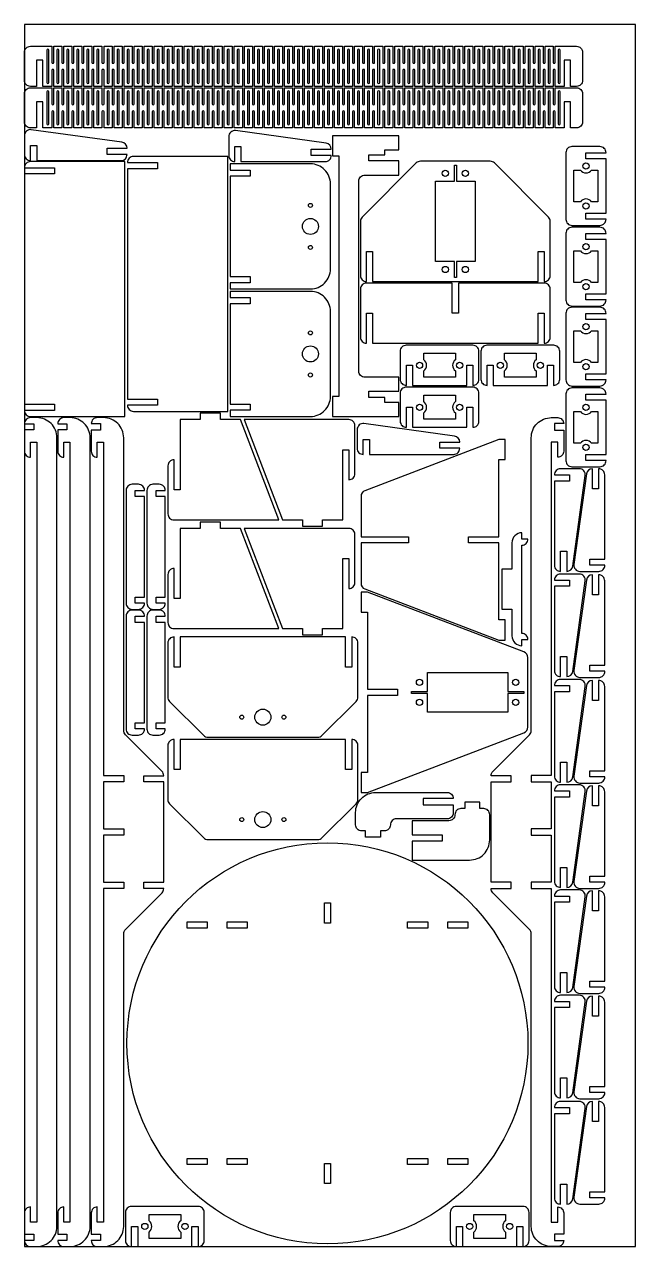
# Model space of a CAD drawing. Header units: inches. Extents: x 0 to 12, y 0 to 24.
import ezdxf

# ---------------------------------------------------------------- set-up
doc = ezdxf.new("R2010")
doc.units = ezdxf.units.IN
doc.header["$MEASUREMENT"] = 0

# ---------------------------------------------------------------- blocks, each defined once
blk = doc.blocks.new('base1')
blk.add_lwpolyline([(-60, -166.35), (-60, -163.18), (60, -163.18), (60, -166.35), (70, -166.35), (70, -133.18), (63.07, -133.18), (63.07, -140.18), (60.51, -140.18), (60.51, -148.18), (57.46, -148.18), (57.46, -133.18), (50.4, -133.18), (50.4, -150.18, -0.414214), (47.4, -153.18), (-47.4, -153.18, -0.414214), (-50.4, -150.18), (-50.4, -133.18), (-57.46, -133.18), (-57.46, -148.18), (-60.51, -148.18), (-60.51, -140.18), (-63.07, -140.18), (-63.07, -133.18), (-70, -133.18), (-70, -166.35)], format="xyb", close=True)
blk = doc.blocks.new('base2')
for points in [[(1.5275, 60), (-1.5275, 60), (-1.5275, 70), (1.5275, 70)], [(-60, 60.515), (-60, 57.46), (-70, 57.46), (-70, 60.515)], [(-40, 60.515), (-40, 57.46), (-50, 57.46), (-50, 60.515)], [(40, 57.46), (40, 60.515), (50, 60.515), (50, 57.46)], [(60, 57.46), (60, 60.515), (70, 60.515), (70, 57.46)], [(-60, -57.46), (-60, -60.515), (-70, -60.515), (-70, -57.46)], [(-40, -57.46), (-40, -60.515), (-50, -60.515), (-50, -57.46)], [(-1.5275, -60), (1.5275, -60), (1.5275, -70), (-1.5275, -70)], [(40, -60.515), (40, -57.46), (50, -57.46), (50, -60.515)], [(60, -60.515), (60, -57.46), (70, -57.46), (70, -60.515)]]:
    blk.add_lwpolyline(points, close=True)
blk.add_circle((0, 0), 100)
blk = doc.blocks.new('beam1')
blk.add_lwpolyline([(25, -13.18), (25, -3.18), (1.59, -3.18), (1.59, -13.18), (-1.59, -13.18), (-1.59, -3.18), (-25, -3.18), (-25, -13.18), (-28.17, -13.18), (-28.17, -3.18), (-194.5, -3.18), (-194.5, 0), (-187, 0, 0.414214), (-190, 3), (-200.56, 3), (-200.56, -1.59), (-203.73, -1.59), (-203.73, 3, 0.414214), (-206.73, 0), (-206.73, -3.18, 0.414214), (-196.73, -13.18), (-50.66, -13.18, -0.198912), (-48.54, -14.05), (-30.3, -32.3, 0.204116), (-28.12, -33.17), (-28.12, -23.18), (-25.06, -23.18), (-25.06, -33.17), (25.06, -33.17), (25.06, -23.18), (28.12, -23.18), (28.12, -33.17, 0.204116), (30.3, -32.3), (48.54, -14.05, -0.198912), (50.66, -13.18), (196.73, -13.18, 0.414214), (206.73, -3.18), (206.73, 0, 0.414214), (203.73, 3), (203.73, -1.59), (200.56, -1.59), (200.56, 3), (190, 3, 0.414214), (187, 0), (194.5, 0), (194.5, -3.18), (28.17, -3.18), (28.17, -13.18)], format="xyb", close=True)
blk = doc.blocks.new('beam2')
blk.add_lwpolyline([(-196.73, -13.18), (196.73, -13.18, 0.414214), (206.73, -3.18), (206.73, 0, 0.420084), (203.67, 3), (203.67, -1.59), (200.62, -1.59), (200.62, 3), (190, 3, 0.420084), (187, -0.06), (194.5, -0.06), (194.5, -3.12), (-194.5, -3.12), (-194.5, -0.06), (-187, -0.06, 0.420084), (-190, 3), (-200.62, 3), (-200.62, -1.59), (-203.67, -1.59), (-203.67, 3, 0.420084), (-206.73, 0), (-206.73, -3.18, 0.414214)], format="xyb", close=True)
blk = doc.blocks.new('clip')
blk.add_lwpolyline([(-28.12, -1.59), (-25.06, -1.59), (-25.06, -6.17), (25.06, -6.17), (25.06, -1.59), (28.11, -1.59), (28.11, -6.17, 0.420084), (31.18, -3.17), (31.18, 0, 0.414214), (28.18, 3), (-28.18, 3, 0.414214), (-31.18, 0), (-31.18, -3.17, 0.420084), (-28.12, -6.17)], format="xyb", close=True)
blk = doc.blocks.new('cross')
blk.add_lwpolyline([(-1.53, -94.5), (-21.7, -94.5, 0.310955), (-24.5, -96.43), (-50, -163.18), (-50, -166.35), (-40, -166.35), (-40, -163.18), (-1.53, -163.18), (-1.53, -148.18), (1.53, -148.18), (1.53, -163.18), (40, -163.18), (40, -166.35), (50, -166.35), (50, -163.18), (24.5, -96.43, 0.310955), (21.7, -94.5), (1.53, -94.5), (1.53, -118.18), (-1.53, -118.18)], format="xyb", close=True)
blk = doc.blocks.new('hatch')
blk.add_lwpolyline([(1.53, -78.18), (-1.53, -78.18), (-1.53, -63.18), (-44.32, -63.18, 0.414214), (-47.38, -66.24), (-47.38, -90.18, 0.420084), (-44.32, -93.18), (-44.32, -78.18), (-41.26, -78.18), (-41.26, -93.18), (41.26, -93.18), (41.26, -78.18), (44.31, -78.18), (44.31, -93.18, 0.420084), (47.38, -90.18), (47.38, -66.24, 0.414214), (44.31, -63.18), (1.53, -63.18)], format="xyb", close=True)
blk = doc.blocks.new('holder')
blk.add_lwpolyline([(191.38, 35), (191.38, 45, 0.380304), (188.35, 42.41), (182.12, -2.76, 0.454978), (185.09, -6.18), (194.5, -6.18, 0.420084), (197.5, -3.12), (190, -3.12), (190, -0.06), (197.5, -0.06), (197.5, 42, 0.420084), (194.44, 45), (194.44, 35)], format="xyb", close=True)
blk = doc.blocks.new('mount1')
blk.add_lwpolyline([(25.06, -13.18), (-25.06, -13.18), (-25.06, -23.18), (-28.12, -23.18), (-28.12, -13.18), (-31.18, -13.18), (-31.18, -53.18, 0.414214), (-21.18, -63.18), (21.18, -63.18, 0.414214), (31.18, -53.18), (31.18, -13.18), (28.12, -13.18), (28.12, -23.18), (25.06, -23.18)], format="xyb", close=True)
for centre, radius in [((-10.5, -53.18), 1), ((0, -53.18), 4), ((10.5, -53.18), 1)]:
    blk.add_circle(centre, radius)
blk = doc.blocks.new('mount2')
blk.add_lwpolyline([(-41.26, -93.18), (41.26, -93.18), (41.26, -78.18), (44.31, -78.18), (44.31, -93.17, 0.420084), (47.38, -90.18), (47.38, -63.18, 0.198912), (46.5, -61.05), (19.5, -34.05, 0.198912), (17.38, -33.18), (-17.38, -33.18, 0.198912), (-19.5, -34.05), (-46.5, -61.05, 0.198912), (-47.38, -63.18), (-47.38, -90.18, 0.420084), (-44.32, -93.17), (-44.32, -78.18), (-41.26, -78.18)], format="xyb", close=True)
blk.add_lwpolyline([(0.5, -91.18), (-0.5, -91.18), (-0.5, -83.18), (-9.85, -83.18), (-9.85, -43.18), (-0.5, -43.18), (-0.5, -35.18), (0.5, -35.18), (0.5, -43.18), (9.85, -43.18), (9.85, -83.18), (0.5, -83.18)], close=True)
for centre in [(-5, -39.18), (5, -39.18), (-5, -87.18), (5, -87.18)]:
    blk.add_circle(centre, 1.55)
blk = doc.blocks.new('mount3')
blk.add_lwpolyline([(-27.37, -113.18), (27.37, -113.18, 0.198912), (29.5, -112.3), (46.5, -95.3, 0.198912), (47.37, -93.17), (47.37, -66.18, 0.420084), (44.31, -63.18), (44.31, -78.18), (41.26, -78.18), (41.26, -63.18), (-41.26, -63.18), (-41.26, -78.18), (-44.31, -78.18), (-44.31, -63.18, 0.420084), (-47.37, -66.18), (-47.37, -93.17, 0.198912), (-46.5, -95.3), (-29.5, -112.3, 0.198912)], format="xyb", close=True)
for centre, radius in [((-10.5, -103.18), 1), ((0, -103.18), 4), ((10.5, -103.18), 1)]:
    blk.add_circle(centre, radius)
blk = doc.blocks.new('mount4')
blk.add_lwpolyline([(17.37, -83.18), (-17.38, -83.18, 0.310955), (-20.18, -85.11), (-50, -163.18), (-50, -166.35), (-40, -166.35), (-40, -163.18), (-1.53, -163.18), (-1.53, -148.18), (1.53, -148.18), (1.53, -163.18), (40, -163.18), (40, -166.35), (50, -166.35), (50, -163.18), (20.18, -85.11, 0.310955)], format="xyb", close=True)
blk.add_lwpolyline([(-0.5, -85.18), (0.5, -85.18), (0.5, -93.18), (9.85, -93.18), (9.85, -133.18), (0.5, -133.18), (0.5, -141.18), (-0.5, -141.18), (-0.5, -133.18), (-9.85, -133.18), (-9.85, -93.18), (-0.5, -93.18)], close=True)
for centre in [(-5, -89.18), (5, -89.18), (-5, -137.18), (5, -137.18)]:
    blk.add_circle(centre, 1.55)
blk = doc.blocks.new('pivot1')
blk.add_lwpolyline([(-34.2, -90.18), (-34.2, -64.85, -0.414214), (-31.2, -61.85), (-31.17, -61.85, 0.414214), (-28.17, -58.85), (-28.17, -56.91), (-25, -56.91), (-25, -49.44), (-28.17, -49.44), (-28.17, -47.5, 0.414214), (-31.17, -44.5), (-37.37, -44.5, 0.414214), (-47.37, -54.5), (-47.37, -90.18, 0.420084), (-44.31, -93.17), (-44.31, -78.18), (-41.26, -78.18), (-41.26, -93.18), (-37.2, -93.18, 0.414214)], format="xyb", close=True)
blk = doc.blocks.new('pivot2')
blk.add_lwpolyline([(60.51, -133.18), (70, -133.18), (70, -104.5, 0.414214), (60, -94.5), (47.37, -94.5, 0.414214), (44.37, -97.5), (44.37, -99.44), (41.2, -99.44), (41.2, -106.91), (44.37, -106.91), (44.37, -108.85, 0.414214), (47.37, -111.85), (47.4, -111.85, -0.414214), (50.4, -114.85), (50.4, -133.18), (57.46, -133.18), (57.46, -118.18), (60.51, -118.18)], format="xyb", close=True)
blk = doc.blocks.new('stopper')
blk.add_lwpolyline([(-23.175, -8.175, 0.4142136), (-28.175, -13.175), (-25, -13.175), (-25, -16.175, 0.4142136), (-22, -13.175), (22, -13.175, 0.4142136), (25, -16.175), (25, -13.175), (28.175, -13.175, 0.4142136), (23.175, -8.175), (10, -8.175), (10, -3.175), (-10, -3.175), (-10, -8.175)], format="xyb", close=True)
blk = doc.blocks.new('wall1')
blk.add_lwpolyline([(-63.58, -163.18), (63.58, -163.18), (63.58, -116.18, 0.420084), (60.51, -113.18), (60.51, -128.18), (57.46, -128.18), (57.46, -113.18), (-57.46, -113.18), (-57.46, -128.18), (-60.52, -128.18), (-60.52, -113.18, 0.420084), (-63.58, -116.18)], format="xyb", close=True)
blk = doc.blocks.new('wall2')
blk.add_lwpolyline([(80.06, -128.18), (83.11, -128.18), (83.11, -143.17, 0.420084), (86.17, -140.18), (86.17, -116.18, 0.414214), (83.17, -113.18), (30.9, -113.18), (50, -163.18), (60, -163.18), (60, -166.35), (70, -166.35), (70, -163.18), (80.06, -163.18)], format="xyb", close=True)
blk = doc.blocks.new('fence')
for points in [[(0.5, 58, 1), (-0.5, 58), (-0.5, 50), (-4.5, 50), (-4.5, 58, 1), (-5.5, 58), (-5.5, 50), (-9.5, 50), (-9.5, 58, 1), (-10.5, 58), (-10.5, 50), (-14.5, 50), (-14.5, 58, 1), (-15.5, 58), (-15.5, 50), (-19.5, 50), (-19.5, 58, 1), (-20.5, 58), (-20.5, 50), (-24.5, 50), (-24.5, 58, 1), (-25.5, 58), (-25.5, 50), (-29.5, 50), (-29.5, 58, 1), (-30.5, 58), (-30.5, 50), (-34.5, 50), (-34.5, 58, 1), (-35.5, 58), (-35.5, 50), (-39.5, 50), (-39.5, 58, 1), (-40.5, 58), (-40.5, 50), (-44.5, 50), (-44.5, 58, 1), (-45.5, 58), (-45.5, 50), (-49.5, 50), (-49.5, 58, 1), (-50.5, 58), (-50.5, 50), (-54.5, 50), (-54.5, 58, 1), (-55.5, 58), (-55.5, 50), (-59.5, 50), (-59.5, 58, 1), (-60.5, 58), (-60.5, 50), (-64.5, 50), (-64.5, 58, 1), (-65.5, 58), (-65.5, 50), (-69.5, 50), (-69.5, 58, 1), (-70.5, 58), (-70.5, 50), (-74.5, 50), (-74.5, 58, 1), (-75.5, 58), (-75.5, 50), (-79.5, 50), (-79.5, 58, 1), (-80.5, 58), (-80.5, 50), (-84.5, 50), (-84.5, 58, 1), (-85.5, 58), (-85.5, 50), (-89.5, 50), (-89.5, 58, 1), (-90.5, 58), (-90.5, 50), (-94.5, 50), (-94.5, 58, 1), (-95.5, 58), (-95.5, 50), (-99.5, 50), (-99.5, 58, 1), (-100.5, 58), (-100.5, 50), (-104.5, 50), (-104.5, 58, 1), (-105.5, 58), (-105.5, 50), (-109.5, 50), (-109.5, 58, 1), (-110.5, 58), (-110.5, 50), (-114.5, 50), (-114.5, 58, 1), (-115.5, 58), (-115.5, 50), (-119.5, 50), (-119.5, 58, 1), (-120.5, 58), (-120.5, 50), (-124.5, 50), (-124.5, 58, 1), (-125.5, 58), (-125.5, 50), (-130.06, 50), (-130.06, 63), (-133.11, 63), (-133.11, 50), (-136.17, 50, -0.414214), (-139.17, 53), (-139.17, 67, -0.414214), (-136.17, 70), (-125.5, 70), (-125.5, 62, 1), (-124.5, 62), (-124.5, 70), (-120.5, 70), (-120.5, 62, 1), (-119.5, 62), (-119.5, 70), (-115.5, 70), (-115.5, 62, 1), (-114.5, 62), (-114.5, 70), (-110.5, 70), (-110.5, 62, 1), (-109.5, 62), (-109.5, 70), (-105.5, 70), (-105.5, 62, 1), (-104.5, 62), (-104.5, 70), (-100.5, 70), (-100.5, 62, 1), (-99.5, 62), (-99.5, 70), (-95.5, 70), (-95.5, 62, 1), (-94.5, 62), (-94.5, 70), (-90.5, 70), (-90.5, 62, 1), (-89.5, 62), (-89.5, 70), (-85.5, 70), (-85.5, 62, 1), (-84.5, 62), (-84.5, 70), (-80.5, 70), (-80.5, 62, 1), (-79.5, 62), (-79.5, 70), (-75.5, 70), (-75.5, 62, 1), (-74.5, 62), (-74.5, 70), (-70.5, 70), (-70.5, 62, 1), (-69.5, 62), (-69.5, 70), (-65.5, 70), (-65.5, 62, 1), (-64.5, 62), (-64.5, 70), (-60.5, 70), (-60.5, 62, 1), (-59.5, 62), (-59.5, 70), (-55.5, 70), (-55.5, 62, 1), (-54.5, 62), (-54.5, 70), (-50.5, 70), (-50.5, 62, 1), (-49.5, 62), (-49.5, 70), (-45.5, 70), (-45.5, 62, 1), (-44.5, 62), (-44.5, 70), (-40.5, 70), (-40.5, 62, 1), (-39.5, 62), (-39.5, 70), (-35.5, 70), (-35.5, 62, 1), (-34.5, 62), (-34.5, 70), (-30.5, 70), (-30.5, 62, 1), (-29.5, 62), (-29.5, 70), (-25.5, 70), (-25.5, 62, 1), (-24.5, 62), (-24.5, 70), (-20.5, 70), (-20.5, 62, 1), (-19.5, 62), (-19.5, 70), (-15.5, 70), (-15.5, 62, 1), (-14.5, 62), (-14.5, 70), (-10.5, 70), (-10.5, 62, 1), (-9.5, 62), (-9.5, 70), (-5.5, 70), (-5.5, 62, 1), (-4.5, 62), (-4.5, 70), (-0.5, 70), (-0.5, 62, 1), (0.5, 62), (0.5, 70), (4.5, 70), (4.5, 62, 1), (5.5, 62), (5.5, 70), (9.5, 70), (9.5, 62, 1), (10.5, 62), (10.5, 70), (14.5, 70), (14.5, 62, 1), (15.5, 62), (15.5, 70), (19.5, 70), (19.5, 62, 1), (20.5, 62), (20.5, 70), (24.5, 70), (24.5, 62, 1), (25.5, 62), (25.5, 70), (29.5, 70), (29.5, 62, 1), (30.5, 62), (30.5, 70), (34.5, 70), (34.5, 62, 1), (35.5, 62), (35.5, 70), (39.5, 70), (39.5, 62, 1), (40.5, 62), (40.5, 70), (44.5, 70), (44.5, 62, 1), (45.5, 62), (45.5, 70), (49.5, 70), (49.5, 62, 1), (50.5, 62), (50.5, 70), (54.5, 70), (54.5, 62, 1), (55.5, 62), (55.5, 70), (59.5, 70), (59.5, 62, 1), (60.5, 62), (60.5, 70), (64.5, 70), (64.5, 62, 1), (65.5, 62), (65.5, 70), (69.5, 70), (69.5, 62, 1), (70.5, 62), (70.5, 70), (74.5, 70), (74.5, 62, 1), (75.5, 62), (75.5, 70), (79.5, 70), (79.5, 62, 1), (80.5, 62), (80.5, 70), (84.5, 70), (84.5, 62, 1), (85.5, 62), (85.5, 70), (89.5, 70), (89.5, 62, 1), (90.5, 62), (90.5, 70), (94.5, 70), (94.5, 62, 1), (95.5, 62), (95.5, 70), (99.5, 70), (99.5, 62, 1), (100.5, 62), (100.5, 70), (104.5, 70), (104.5, 62, 1), (105.5, 62), (105.5, 70), (109.5, 70), (109.5, 62, 1), (110.5, 62), (110.5, 70), (114.5, 70), (114.5, 62, 1), (115.5, 62), (115.5, 70), (119.5, 70), (119.5, 62, 1), (120.5, 62), (120.5, 70), (124.5, 70), (124.5, 62, 1), (125.5, 62), (125.5, 70), (136.18, 70, -0.414214), (139.18, 67), (139.18, 53, -0.414214), (136.18, 50), (133.12, 50), (133.12, 63), (130.06, 63), (130.06, 50), (125.5, 50), (125.5, 58, 1), (124.5, 58), (124.5, 50), (120.5, 50), (120.5, 58, 1), (119.5, 58), (119.5, 50), (115.5, 50), (115.5, 58, 1), (114.5, 58), (114.5, 50), (110.5, 50), (110.5, 58, 1), (109.5, 58), (109.5, 50), (105.5, 50), (105.5, 58, 1), (104.5, 58), (104.5, 50), (100.5, 50), (100.5, 58, 1), (99.5, 58), (99.5, 50), (95.5, 50), (95.5, 58, 1), (94.5, 58), (94.5, 50), (90.5, 50), (90.5, 58, 1), (89.5, 58), (89.5, 50), (85.5, 50), (85.5, 58, 1), (84.5, 58), (84.5, 50), (80.5, 50), (80.5, 58, 1), (79.5, 58), (79.5, 50), (75.5, 50), (75.5, 58, 1), (74.5, 58), (74.5, 50), (70.5, 50), (70.5, 58, 1), (69.5, 58), (69.5, 50), (65.5, 50), (65.5, 58, 1), (64.5, 58), (64.5, 50), (60.5, 50), (60.5, 58, 1), (59.5, 58), (59.5, 50), (55.5, 50), (55.5, 58, 1), (54.5, 58), (54.5, 50), (50.5, 50), (50.5, 58, 1), (49.5, 58), (49.5, 50), (45.5, 50), (45.5, 58, 1), (44.5, 58), (44.5, 50), (40.5, 50), (40.5, 58, 1), (39.5, 58), (39.5, 50), (35.5, 50), (35.5, 58, 1), (34.5, 58), (34.5, 50), (30.5, 50), (30.5, 58, 1), (29.5, 58), (29.5, 50), (25.5, 50), (25.5, 58, 1), (24.5, 58), (24.5, 50), (20.5, 50), (20.5, 58, 1), (19.5, 58), (19.5, 50), (15.5, 50), (15.5, 58, 1), (14.5, 58), (14.5, 50), (10.5, 50), (10.5, 58, 1), (9.5, 58), (9.5, 50), (5.5, 50), (5.5, 58, 1), (4.5, 58), (4.5, 50), (0.5, 50)], [(-128, 52, 1), (-127, 52), (-127, 68, 1), (-128, 68)], [(-123, 52, 1), (-122, 52), (-122, 68, 1), (-123, 68)], [(-118, 52, 1), (-117, 52), (-117, 68, 1), (-118, 68)], [(-113, 52, 1), (-112, 52), (-112, 68, 1), (-113, 68)], [(-108, 52, 1), (-107, 52), (-107, 68, 1), (-108, 68)], [(-103, 52, 1), (-102, 52), (-102, 68, 1), (-103, 68)], [(-98, 52, 1), (-97, 52), (-97, 68, 1), (-98, 68)], [(-93, 52, 1), (-92, 52), (-92, 68, 1), (-93, 68)], [(-88, 52, 1), (-87, 52), (-87, 68, 1), (-88, 68)], [(-83, 52, 1), (-82, 52), (-82, 68, 1), (-83, 68)], [(-78, 52, 1), (-77, 52), (-77, 68, 1), (-78, 68)], [(-73, 52, 1), (-72, 52), (-72, 68, 1), (-73, 68)], [(-68, 52, 1), (-67, 52), (-67, 68, 1), (-68, 68)], [(-63, 52, 1), (-62, 52), (-62, 68, 1), (-63, 68)], [(-58, 52, 1), (-57, 52), (-57, 68, 1), (-58, 68)], [(-53, 52, 1), (-52, 52), (-52, 68, 1), (-53, 68)], [(-48, 52, 1), (-47, 52), (-47, 68, 1), (-48, 68)], [(-43, 52, 1), (-42, 52), (-42, 68, 1), (-43, 68)], [(-38, 52, 1), (-37, 52), (-37, 68, 1), (-38, 68)], [(-33, 52, 1), (-32, 52), (-32, 68, 1), (-33, 68)], [(-28, 52, 1), (-27, 52), (-27, 68, 1), (-28, 68)], [(-23, 52, 1), (-22, 52), (-22, 68, 1), (-23, 68)], [(-18, 52, 1), (-17, 52), (-17, 68, 1), (-18, 68)], [(-13, 52, 1), (-12, 52), (-12, 68, 1), (-13, 68)], [(-8, 52, 1), (-7, 52), (-7, 68, 1), (-8, 68)], [(-3, 52, 1), (-2, 52), (-2, 68, 1), (-3, 68)], [(2, 52, 1), (3, 52), (3, 68, 1), (2, 68)], [(7, 52, 1), (8, 52), (8, 68, 1), (7, 68)], [(12, 52, 1), (13, 52), (13, 68, 1), (12, 68)], [(17, 52, 1), (18, 52), (18, 68, 1), (17, 68)], [(22, 52, 1), (23, 52), (23, 68, 1), (22, 68)], [(27, 52, 1), (28, 52), (28, 68, 1), (27, 68)], [(32, 52, 1), (33, 52), (33, 68, 1), (32, 68)], [(37, 52, 1), (38, 52), (38, 68, 1), (37, 68)], [(42, 52, 1), (43, 52), (43, 68, 1), (42, 68)], [(47, 52, 1), (48, 52), (48, 68, 1), (47, 68)], [(52, 52, 1), (53, 52), (53, 68, 1), (52, 68)], [(57, 52, 1), (58, 52), (58, 68, 1), (57, 68)], [(62, 52, 1), (63, 52), (63, 68, 1), (62, 68)], [(67, 52, 1), (68, 52), (68, 68, 1), (67, 68)], [(72, 52, 1), (73, 52), (73, 68, 1), (72, 68)], [(77, 52, 1), (78, 52), (78, 68, 1), (77, 68)], [(82, 52, 1), (83, 52), (83, 68, 1), (82, 68)], [(87, 52, 1), (88, 52), (88, 68, 1), (87, 68)], [(92, 52, 1), (93, 52), (93, 68, 1), (92, 68)], [(97, 52, 1), (98, 52), (98, 68, 1), (97, 68)], [(102, 52, 1), (103, 52), (103, 68, 1), (102, 68)], [(107, 52, 1), (108, 52), (108, 68, 1), (107, 68)], [(112, 52, 1), (113, 52), (113, 68, 1), (112, 68)], [(117, 52, 1), (118, 52), (118, 68, 1), (117, 68)], [(122, 52, 1), (123, 52), (123, 68, 1), (122, 68)], [(127, 52, 1), (128, 52), (128, 68, 1), (127, 68)]]:
    blk.add_lwpolyline(points, format="xyb", close=True)
blk = doc.blocks.new('sensor')
for points in [[(16.65, 45), (-16.65, 45, 0.414214), (-19.65, 42), (-19.65, 28, 0.420084), (-16.59, 25), (-16.59, 35), (-13.53, 35), (-13.53, 25), (13.53, 25), (13.53, 35), (16.59, 35), (16.59, 25, 0.420084), (19.65, 28), (19.65, 42, 0.414214)], [(-7.9, 41), (7.9, 41), (7.9, 37.8, 0.5), (7.9, 32.2), (7.9, 29), (-7.9, 29), (-7.9, 32.2, 0.5), (-7.9, 37.8)]]:
    blk.add_lwpolyline(points, format="xyb", close=True)
for centre in [(-10, 35), (10, 35)]:
    blk.add_circle(centre, 1.55)

msp = doc.modelspace()

# ---------------------------------------------------------------- linework, layer by layer
msp.add_lwpolyline([(0, 0), (12, 0), (12, 24), (0, 24)], close=True)

# ---------------------------------------------------------------- block references
at = {"xscale": 0.03937007874015748, "yscale": 0.03937007874015748, "zscale": 0.03937007874015748}
for name, p in [('fence', (5.479, 20.815)), ('fence', (5.479, 20.001)), ('mount2', (8.461, 22.62)), ('hatch', (8.461, 21.409)), ('sensor', (8.152, 15.928)), ('sensor', (9.737, 15.928)), ('sensor', (8.152, 15.104)), ('wall2', (3.097, 20.695)), ('holder', (3.62, 13.502)), ('wall2', (3.097, 18.559)), ('holder', (3.62, 11.419)), ('mount3', (4.681, 14.458)), ('holder', (3.62, 9.346)), ('mount3', (4.681, 12.447)), ('holder', (3.62, 7.276)), ('base2', (5.95, 3.991)), ('holder', (3.62, 5.214)), ('holder', (3.62, 3.147)), ('holder', (3.62, 1.077)), ('sensor', (2.757, -0.984)), ('sensor', (9.135, -0.984))]:
    msp.add_blockref(name, p, dxfattribs=at)
at = {"yscale": 0.03937007874015748, "zscale": 0.03937007874015748}
for name, p, xscale, rotation in [('holder', (0.243, 29.103), 0.03937007874015748, 270), ('holder', (4.254, 29.084), 0.03937007874015748, 270), ('base1', (12.597, 19.057), 0.03937007874015748, 270), ('sensor', (12.404, 20.828), 0.03937007874015748, 90), ('wall1', (-2.433, 18.905), 0.03937007874015748, 90), ('wall1', (-4.456, 18.804), 0.03937007874015748, 90), ('mount1', (3.522, 20.034), 0.03937007874015748, 90), ('sensor', (12.404, 19.243), 0.03937007874015748, 90), ('mount1', (3.522, 17.529), 0.03937007874015748, 90), ('sensor', (12.404, 17.673), 0.03937007874015748, 90), ('sensor', (12.404, 16.087), 0.03937007874015748, 90), ('wall2', (6.209, 9.815), 0.03937007874015748, 180), ('beam2', (0.118, 8.139), 0.03937007874015748, 90), ('beam2', (0.771, 8.139), 0.03937007874015748, 90), ('beam1', (1.429, 8.139), 0.03937007874015748, 90), ('holder', (6.776, 23.332), 0.03937007874015748, 270), ('beam1', (10.471, 8.139), -0.03937007874015748, 270), ('cross', (2.888, 13.879), 0.03937007874015748, 89.99999999999999), ('holder', (18.182, 15.031), 0.03937007874015748, 180), ('clip', (2.113, 13.741), 0.03937007874015748, 90), ('clip', (2.523, 13.741), 0.03937007874015748, 90), ('wall2', (6.209, 7.679), 0.03937007874015748, 180), ('stopper', (9.25, 12.908), 0.03937007874015748, 90), ('holder', (18.182, 12.963), 0.03937007874015748, 180), ('mount4', (13.158, 10.883), 0.03937007874015748, 270), ('clip', (2.113, 11.271), 0.03937007874015748, 90), ('clip', (2.523, 11.271), 0.03937007874015748, 90), ('holder', (18.182, 10.892), 0.03937007874015748, 180), ('pivot1', (4.75, 7.052), -0.03937007874015748, 90), ('holder', (18.182, 8.824), 0.03937007874015748, 180), ('pivot2', (12.856, 10.346), 0.03937007874015748, 270), ('holder', (18.182, 6.759), 0.03937007874015748, 180), ('holder', (18.182, 4.691), 0.03937007874015748, 180), ('holder', (18.182, 2.605), 0.03937007874015748, 180)]:
    msp.add_blockref(name, p, dxfattribs=dict(at, xscale=xscale, rotation=rotation))

doc.saveas('drawing.dxf')
